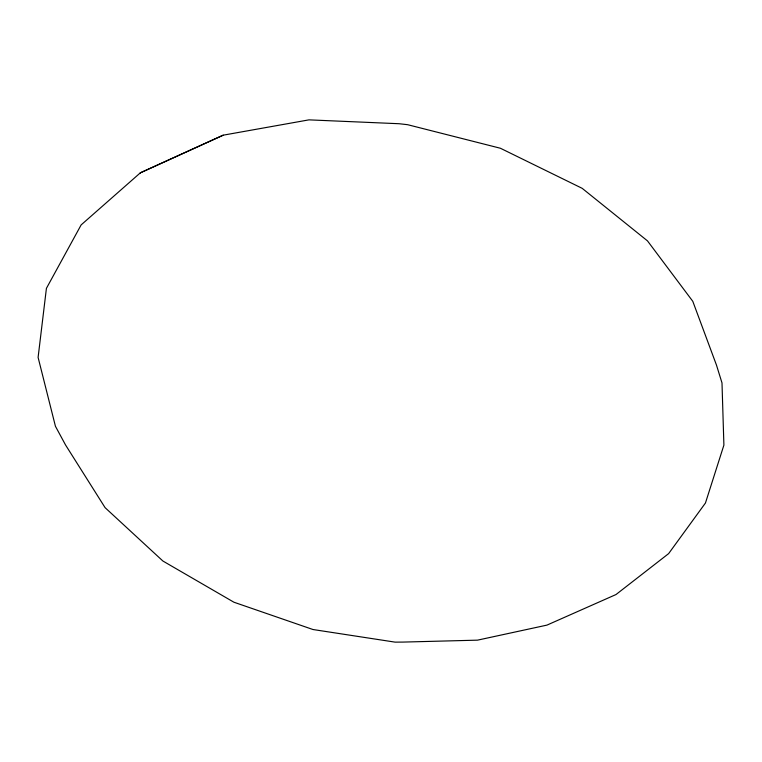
<?xml version="1.0" encoding="UTF-8"?>
<svg xmlns="http://www.w3.org/2000/svg" width="762" height="762" viewBox="0 0 762 762"><rect width="100%" height="100%" fill="white"/><g stroke="black" fill="none" stroke-linecap="round" stroke-linejoin="round"><path stroke-width="1.14" d="M140.351 172.822L81.143 224.904L46.415 288.35L38.1 357.407L55.436 426.282L65.522 444.941L105.08 507.644L162.887 561.013L233.915 602.218L312.972 629.517L395.097 642.137L402.86 642.09L477.507 640.156L546.954 625.116L616.001 594.541L668.626 553.622L705.45 503.015L723.9 445.122L721.995 382.915L716.471 365.093L692.791 301.323L647.49 240.887L582.187 188.338L500.396 148.247L407.641 124.701L399.145 123.73L308.962 119.863L223.199 135.179L140.351 172.822L223.199 135.179"/></g></svg>
